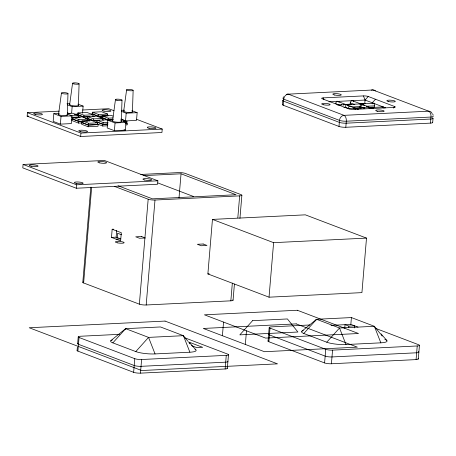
<?xml version="1.0" encoding="UTF-8"?>
<svg xmlns="http://www.w3.org/2000/svg" width="456" height="456" viewBox="0 0 456 456"><rect width="100%" height="100%" fill="white"/><g stroke="black" fill="none" stroke-linecap="round" stroke-linejoin="round"><path stroke-width="0.68" d="M78.415 105.364L79.082 83.898M67.283 115.117L67.984 93.6A3.295 0.644 4.8 0 0 63.241 92.596A3.295 0.644 4.8 0 0 62.894 93.691A3.295 0.644 4.8 0 0 67.984 93.6M121.302 121.678L122.008 100.098M132.434 111.919L133.135 90.402A3.295 0.644 4.8 0 0 128.392 89.393A3.295 0.644 4.8 0 0 128.045 90.487A3.295 0.644 4.8 0 0 133.135 90.396M23.091 164.451L22.8 167.888L76.312 188.242L157.594 184.247L157.884 180.81L104.373 160.455L23.091 164.451L76.597 184.805L157.884 180.81M136.464 119.267L162.228 129.065L161.937 132.502L80.655 136.498L27.143 116.143L27.434 112.706L59.24 111.144M59.291 113.384L53.808 113.658L53.158 121.381L60.38 124.135L71.353 123.593L72.002 115.864L67.402 114.114M60.38 124.135L61.03 116.405L53.808 113.658M71.626 112.968L72.162 106.647L67.562 104.897M73.564 118.891L72.151 118.959L72.014 120.612L78.512 123.086L82.04 122.915M72.903 117.317L72.76 119.033L78.78 121.324L87.922 120.874L88.065 119.158L82.046 116.867L72.903 117.317L78.922 119.603L88.065 119.158M92.921 116.491L93.064 114.775L87.045 112.484L77.902 112.934L77.759 114.65L83.779 116.941L89.404 116.662M67.494 113.447L72.413 113.202L78.432 115.493L78.289 117.209L71.962 117.523M78.512 123.086L78.654 121.433L72.151 118.959M78.78 121.324L78.922 119.603M82.542 113.134L83.134 106.105L77.879 104.11M76.312 188.242L76.597 184.805M80.655 136.498L80.946 133.061L27.434 112.706M81.784 122.624L81.647 124.277L88.145 126.751L98.017 126.266L98.16 124.613L88.282 125.098L81.784 122.624L83.191 122.556M82.536 120.977L82.388 122.698L88.407 124.984L97.55 124.539L97.698 122.818L91.679 120.532L82.536 120.977L88.555 123.268L97.698 122.818M83.779 116.941L83.921 115.225L77.902 112.934M102.549 120.156L102.697 118.44L96.678 116.149L87.535 116.599L87.387 118.315L93.406 120.606L99.739 120.293M88.145 126.751L88.282 125.098M88.407 124.984L88.555 123.268M92.528 112.216L92.386 113.932L98.405 116.223L107.548 115.773L107.696 114.057L101.677 111.766L92.528 112.216L98.547 114.507L107.696 114.057M93.406 120.606L93.554 118.885L87.535 116.599M77.087 350.516L77.372 347.107M77.657 343.704L78.232 336.887M82.81 282.361L90.801 187.199M108.112 120.498L106.305 119.814L97.162 120.259L97.02 121.98L103.039 124.266L107.964 124.026M226.957 367.941A4.942 0.969 4.8 0 1 225.127 368.984L140.459 373.145A4.942 0.969 4.8 0 1 133.636 372.318L77.896 351.114L79.042 337.486A4.942 0.969 4.8 0 1 80.45 336.249L119.58 334.328M232.839 299.888A4.942 0.969 4.8 0 1 230.85 300.829L146.182 304.99A4.942 0.969 4.8 0 1 139.359 304.163L83.619 282.959L91.662 187.222M98.405 116.223L98.547 114.507M113.111 116.115L111.304 115.431L102.161 115.881L102.019 117.597L108.038 119.888L112.957 119.643M107.713 125.788L102.777 126.033L102.913 124.38L96.41 121.906M103.039 124.266L103.181 122.55L97.162 120.259M112.626 119.979L107.827 120.213L107.177 127.942L114.399 130.69L125.371 130.148L126.021 122.419L120.766 120.424M108.038 119.888L108.18 118.167L102.161 115.881M114.399 130.69L115.049 122.96L107.827 120.213M112.17 229.248L121.319 232.725L120.635 240.882L111.486 237.405L112.17 229.248L113.498 229.18M131.898 110.665L137.153 112.66L136.504 120.39L125.531 120.931L126.181 113.202L121.587 111.452M116.058 239.143L120.703 238.915L116.132 237.177L116.702 230.377M120.937 119.09L126.956 121.381L126.808 123.097L125.406 123.171M117.215 238.015L117.614 233.255L121.535 234.749M133.636 372.318L134.782 358.684L79.042 337.486M139.359 304.163L148.171 199.204L114.331 186.333M140.459 373.145L141.605 359.51L226.267 355.355A4.942 0.969 4.8 0 0 227.675 354.118L185.21 337.964M146.182 304.99L154.994 200.03L239.662 195.869A4.942 0.969 4.8 0 0 241.07 194.638L185.33 173.434A4.942 0.969 4.8 0 0 178.507 172.607L140.801 174.46M179.014 197.87L181.038 173.799L143.48 175.64M207.879 273.925L212.456 219.404L305.355 214.839L366.504 238.1L361.927 292.627L269.034 297.187L207.879 273.925L209.298 273.856M222.408 335.719L223.554 322.09M225.127 368.984L226.267 355.355M230.85 300.829L232.338 283.102M237.815 217.854L239.662 195.869M227.344 368.345L228.484 354.717M233.067 300.19L234.418 284.099M239.941 218.327L241.879 195.236M245.345 344.445L246.485 330.811M282.435 104.652L282.777 100.565M432.465 122.179A4.942 0.969 4.8 0 1 430.47 123.12L345.808 127.281A4.942 0.969 4.8 0 1 338.985 126.449L283.244 105.25L283.757 99.174A4.942 0.969 4.8 0 1 283.467 98.182M269.034 297.187L273.611 242.666L212.456 219.404M268.042 341.134L269.188 327.505M417.913 358.558A4.942 0.969 4.8 0 1 416.083 359.602L331.415 363.763A4.942 0.969 4.8 0 1 324.592 362.93L268.858 341.732L270.003 328.098A4.942 0.969 4.8 0 1 271.405 326.866L309.829 324.98M338.985 126.449L339.492 120.378A4.942 4.001 -69.2 0 1 344.012 115.345L428.68 111.184A4.942 4.001 -69.2 0 1 432.248 114.046M324.592 362.93L325.738 349.302L270.003 328.098M345.808 127.281L346.315 121.205A4.942 2.73 87.2 0 0 344.012 115.345L288.277 94.141A4.942 2.73 87.2 0 0 286.476 94.574M351.462 104.669L350.151 104.173L350.254 102.913A2.194 1.778 -69.2 0 1 351.644 100.827A2.194 1.778 -69.2 0 1 353.617 101.397M331.415 363.763L332.561 350.128L417.229 345.967A4.942 0.969 4.8 0 0 418.637 344.736L375.505 328.331M361.095 108.334L359.778 107.833L360.588 103.996M344.742 328.195L345.038 324.672L348.857 326.125L354.665 325.84L354.489 327.955M363.438 95.908A3.488 0.684 4.8 0 1 368.254 96.495L394.736 106.567A3.488 0.684 4.8 0 1 393.745 107.439L353.514 109.417A3.488 0.684 4.8 0 1 348.703 108.83L322.215 98.758A3.488 0.684 4.8 0 1 323.207 97.886L363.438 95.908L365.062 100.046L364.777 103.455L359.294 103.723M348.737 327.533L348.857 326.125M357.988 327.1L350.841 324.387L351.416 317.57L316.578 319.28L301.815 331.261M372.199 103.865L372.29 102.794L375.476 99.243M373.492 103.25A2.194 1.214 87.2 0 1 374.513 105.855L374.41 107.114L368.921 107.388M430.47 123.12L430.983 117.044A4.942 2.73 87.2 0 0 428.68 111.184L372.945 89.98L288.277 94.141A4.942 4.001 -69.2 0 0 283.757 99.174L339.492 120.378A4.942 0.969 4.8 0 0 346.315 121.205L430.983 117.044A4.942 0.969 4.8 0 0 432.978 116.103M432.693 122.482L433.035 118.395M416.083 359.602L417.229 345.967M418.3 358.963L419.446 345.334M349.336 108.847L345.255 107.291L345.956 104.715M58.528 114.399L61.446 93.109M69.654 104.641L72.555 83.288M112.546 120.96L115.482 99.488M123.679 111.201L126.597 89.906M355.093 109.662L355.589 108.38M369.77 108.762L370.221 107.662M283.113 97.647L283.467 96.78M124.739 329.739L125.617 328.662L160.455 326.952L183.386 335.679L187.752 341.116M315.261 320.887L316.578 319.28L339.509 328.007L374.347 326.291L380.019 333.364M189.89 352.214L155.051 353.924A13.948 2.736 4.8 0 1 135.797 351.587L112.86 342.866L125.617 328.662L148.553 337.389L183.386 335.679L189.89 352.214A13.948 2.736 4.8 0 0 195.054 349.273M135.797 351.587L148.553 337.389L155.051 353.924M328.947 101.819L365.062 100.046L368.254 96.495M393.368 108.089L394.736 106.567M384.813 339.355A13.948 2.736 4.8 0 1 380.845 342.832L346.013 344.542A13.948 2.736 4.8 0 1 326.752 342.205L303.821 333.484L316.578 319.28M326.752 342.205L339.509 328.007L346.013 344.542M110.859 340.643L125.617 328.662M353.297 108.756L355.6 108.254L357.852 109.212M368.26 107.844L370.66 107.599L372.723 108.75M66.992 103.797L69.739 103.66M72.162 106.647L83.134 106.105M82.564 109.999L108.716 108.71L114 110.722M121.701 110.318L124.442 110.187M27.143 116.143L28.557 116.075M74.254 114.239L78.369 114.034M93.189 113.789L91.781 113.857L98.279 116.331L102.514 116.126M70.697 115.875L78.432 115.493M83.921 115.225L93.064 114.775M61.03 116.405L72.002 115.864M126.181 113.202L137.153 112.66M71.843 117.631L73.256 117.562M76.078 117.42L78.899 117.283M89.296 116.77L83.653 117.049L77.149 114.576M103.922 116.052L108.157 115.847M343.978 104.475L350.151 104.173M337.468 105.022L374.325 103.21M102.822 117.454L101.409 117.523L107.912 119.996L112.142 119.785M71.706 119.284L73.114 119.215M85.631 118.6L87.039 118.531M100.257 117.882L102.372 117.779M93.554 118.885L102.697 118.44M108.18 118.167L113.105 117.927M343.887 107.359L345.255 107.291M352.34 106.943L359.887 106.573L364.618 108.374M366.288 106.259L374.513 105.855M113.196 119.472L111.794 119.54L112.997 120.002M78.654 121.433L82.884 121.222M86.412 121.051L88.527 120.948M99.63 120.401L93.28 120.715L86.782 118.241M354.295 108.106L359.778 107.833M363.438 107.656L364.811 107.587M347.694 108.653L383.12 106.915M95.258 122.265L96.672 122.191M103.181 122.55L108.106 122.311M123.439 121.552L126.956 121.381M115.049 122.96L126.021 122.419M102.913 124.38L107.85 124.135M125.303 123.28L127.418 123.171L127.275 124.824L125.867 124.893M80.946 133.061L162.228 129.065M111.486 237.405L116.132 237.177M273.611 242.666L366.504 238.1M330.959 325.362L350.841 324.387M360.69 103.882L363.107 105.108M346.064 104.601L347.58 105.085L348.612 106.014M365.062 100.046L385.639 107.872M351.838 100.514L373.481 108.745M350.254 102.913L354.853 104.658M336.978 101.146L358.325 109.263M339.566 105.131L335.627 103.632A2.194 1.778 -69.2 0 1 337.104 101.506A2.194 1.778 -69.2 0 1 339.082 102.292M120.937 119.181L125.531 120.931M92.944 116.006L94.244 116.502M102.571 119.671L103.871 120.162M124.06 129.652L125.371 130.148M78.312 116.725L80.262 117.466M87.945 120.39L89.895 121.131M97.573 124.049L102.777 126.033M67.573 112.877L70.195 113.875M181.038 173.799L236.071 194.735L152.469 198.844L117.984 185.723M157.833 182.924L193.504 196.496M351.416 317.57L374.347 326.291L380.845 342.832M188.248 341.835L202.663 347.318L196.718 347.609L191.474 345.619M380.6 333.399L386.853 340.507M189.645 342.787L195.898 349.894M380.891 334.453L382.196 336.089M189.058 342.752L189.93 343.841M323.207 97.886L323.908 99.659M432.921 114.376L433.149 115.214M418.289 351.644A4.942 0.969 4.8 0 1 416.659 352.784L331.991 356.945A4.942 0.969 4.8 0 1 325.168 356.119L269.428 334.915A4.942 0.969 4.8 0 1 268.846 334.037M268.858 341.732A4.942 0.969 4.8 0 1 268.276 340.854M303.821 333.484A13.948 2.736 4.8 0 1 303.308 330.589M332.561 350.128A4.942 0.969 4.8 0 1 325.738 349.302M283.244 105.25A4.942 0.969 4.8 0 1 282.84 104.293M283.005 100.286A4.942 0.969 4.8 0 0 283.586 101.158L339.327 122.362A4.942 0.969 4.8 0 0 346.15 123.188L430.817 119.027A4.942 0.969 4.8 0 0 432.448 117.893M382.122 107.354A2.194 1.214 87.2 0 1 384.049 108.271M360.884 106.955A2.194 1.778 -69.2 0 1 362.36 104.834A2.194 1.778 -69.2 0 1 364.338 105.615M348.082 108.368A2.194 1.778 -69.2 0 1 349.467 106.282A2.194 1.778 -69.2 0 1 351.439 106.852M375.448 90.932A4.942 4.001 -69.2 0 0 372.945 89.98A4.942 2.73 87.2 0 0 371.395 90.202M364.281 103.854A2.194 1.214 87.2 0 1 365.079 103.666M340.769 105.119A2.194 1.214 87.2 0 1 341.675 104.812M343.231 105.125A2.194 1.214 87.2 0 1 344.234 104.686M359.71 104.19A2.194 1.214 87.2 0 1 360.616 103.882M227.812 361.329A4.942 0.969 4.8 0 1 225.697 362.167L141.029 366.328A4.942 0.969 4.8 0 1 134.206 365.501L78.472 344.297A4.942 0.969 4.8 0 1 78.289 343.271M77.896 351.114A4.942 0.969 4.8 0 1 77.315 350.236M112.86 342.866A13.948 2.736 4.8 0 1 112.353 339.976M141.605 359.51A4.942 0.969 4.8 0 1 134.782 358.684M132.018 111.509A4.395 0.861 4.8 0 1 127.948 112.415A4.395 0.861 4.8 0 1 124.192 110.842M78.221 105.085A4.395 0.861 4.8 0 1 73.769 105.843A4.395 0.861 4.8 0 1 70.03 104.327M121.114 121.404A4.395 0.861 4.8 0 1 116.816 122.174A4.395 0.861 4.8 0 1 112.803 120.692M66.867 114.712A4.395 0.861 4.8 0 1 62.797 115.613A4.395 0.861 4.8 0 1 59.035 114.046M154.994 200.03A4.942 0.969 4.8 0 1 148.171 199.204M83.619 282.959A4.942 0.969 4.8 0 1 83.214 282.007M252.584 320.665L239.827 334.864L297.888 332.014L287.422 318.949L252.584 320.665M141.548 236.521L135.74 236.806L139.564 238.26L145.367 237.975L141.548 236.521M203.165 244L197.362 244.285L201.181 245.738L206.99 245.453L203.165 244M297.34 310.257L204.442 314.817L265.597 338.084L358.496 333.518L297.34 310.257M165.049 321.075L29.212 327.75L141.668 370.528L277.505 363.854L165.049 321.075M296.195 323.885L203.302 328.451L264.451 351.713L357.35 347.147L296.195 323.885M388.712 101.574A4.264 0.838 4.8 0 0 395.295 101.454A4.264 0.838 4.8 0 0 389.156 100.16A4.264 0.838 4.8 0 0 388.712 101.574M323.56 104.772A4.264 0.838 4.8 0 0 330.144 104.658A4.264 0.838 4.8 0 0 324.005 103.358A4.264 0.838 4.8 0 0 323.56 104.772M334.687 95.013A4.264 0.838 4.8 0 0 341.276 94.899A4.264 0.838 4.8 0 0 335.132 93.6A4.264 0.838 4.8 0 0 334.687 95.013M377.579 111.332A4.264 0.838 4.8 0 0 384.163 111.213A4.264 0.838 4.8 0 0 378.024 109.919A4.264 0.838 4.8 0 0 377.579 111.332M74.026 83.932A3.295 0.644 4.8 0 0 79.116 83.841A3.295 0.644 4.8 0 0 74.368 82.838A3.295 0.644 4.8 0 0 74.026 83.932M116.918 100.246A3.295 0.644 4.8 0 0 122.003 100.155A3.295 0.644 4.8 0 0 117.26 99.151A3.295 0.644 4.8 0 0 116.918 100.246M35.494 114.49A4.395 0.861 4.8 0 0 42.402 114.433A4.395 0.861 4.8 0 0 36.246 113.065A4.395 0.861 4.8 0 0 35.494 114.49M103.974 111.127A4.395 0.861 4.8 0 0 110.888 111.07A4.395 0.861 4.8 0 0 104.732 109.696A4.395 0.861 4.8 0 0 103.974 111.127M149.055 128.273A4.395 0.861 4.8 0 0 155.969 128.216A4.395 0.861 4.8 0 0 149.813 126.848A4.395 0.861 4.8 0 0 149.055 128.273M80.575 131.641A4.395 0.861 4.8 0 0 87.489 131.584A4.395 0.861 4.8 0 0 81.328 130.211A4.395 0.861 4.8 0 0 80.575 131.641M99.63 162.872A4.395 0.861 4.8 0 0 106.544 162.809A4.395 0.861 4.8 0 0 100.383 161.441A4.395 0.861 4.8 0 0 99.63 162.872M144.712 180.017A4.395 0.861 4.8 0 0 151.626 179.96A4.395 0.861 4.8 0 0 145.47 178.592A4.395 0.861 4.8 0 0 144.712 180.017M76.232 183.386A4.395 0.861 4.8 0 0 83.14 183.329A4.395 0.861 4.8 0 0 76.984 181.955A4.395 0.861 4.8 0 0 76.232 183.386M31.145 166.235A4.395 0.861 4.8 0 0 38.059 166.178A4.395 0.861 4.8 0 0 31.903 164.804A4.395 0.861 4.8 0 0 31.145 166.235M117.232 242.803A4.395 0.861 4.8 0 0 124.14 242.74A4.395 0.861 4.8 0 0 117.984 241.372A4.395 0.861 4.8 0 0 117.232 242.803"/></g></svg>
